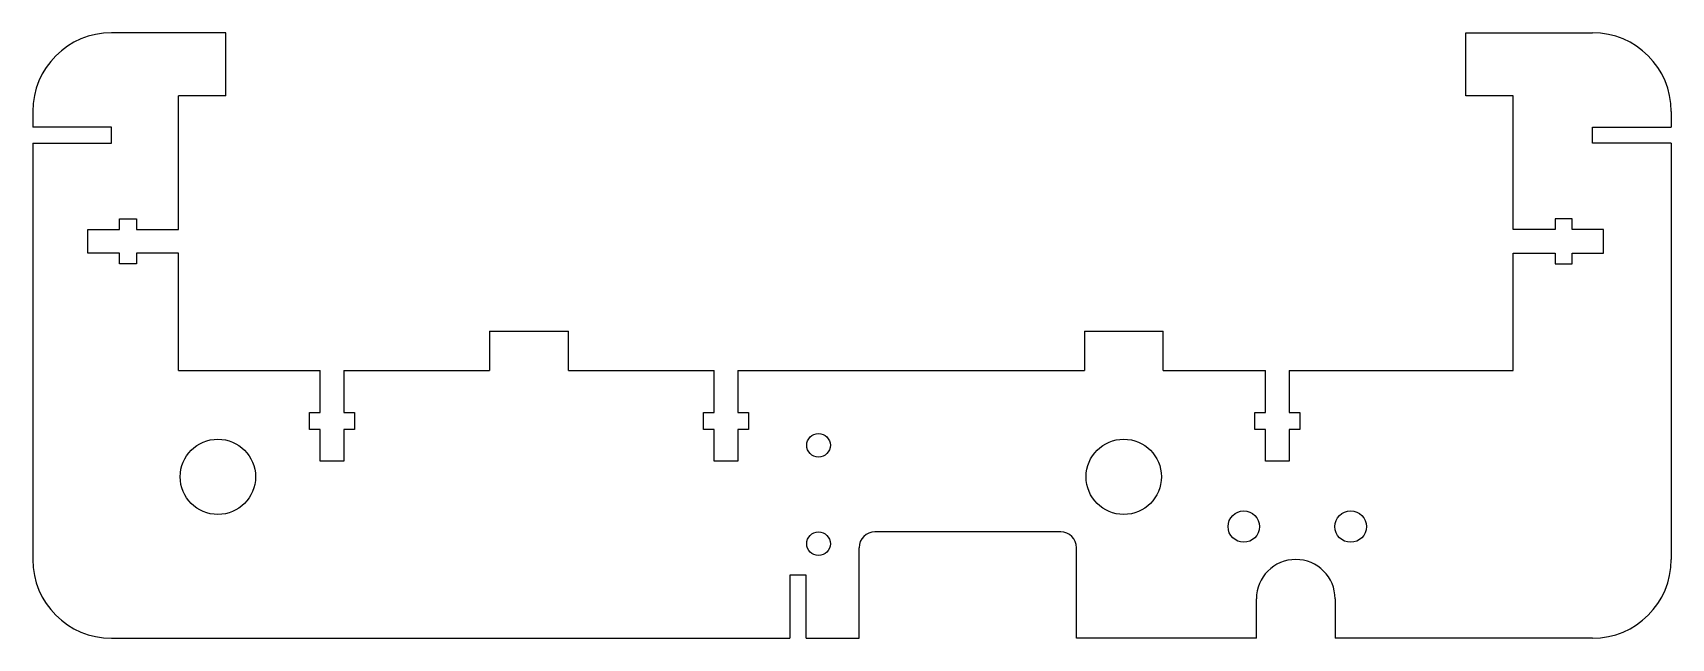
# Model space of a CAD drawing. Header units: millimetres. Extents: x -104 to 104, y -39 to 38.
import ezdxf

# ---------------------------------------------------------------- set-up
doc = ezdxf.new("R2010")
doc.units = ezdxf.units.MM
doc.layers.get('0').update_dxf_attribs({"linetype": 'CONTINUOUS', "lineweight": 25, "true_color": 0x000000})

# ---------------------------------------------------------------- blocks, each defined once
blk = doc.blocks.new('tab')
for p, q in [((-5, 5), (-5, 0)), ((-5, 5), (5, 5)), ((5, 0), (5, 5))]:
    blk.add_line(p, q)
blk = doc.blocks.new('m3-t-slot')
for p, q in [((-1.5, 11.5), (1.5, 11.5)), ((-1.5, 7.5), (-1.5, 11.5)), ((1.5, 11.5), (1.5, 7.5)), ((-2.86, 5.33), (-2.86, 7.5)), ((-2.86, 7.5), (-1.5, 7.5)), ((1.5, 7.5), (2.86, 7.5)), ((2.86, 7.5), (2.86, 5.33)), ((-1.5, 5.33), (-2.86, 5.33)), ((-1.5, 0), (-1.5, 5.33)), ((1.5, 5.33), (1.5, 0)), ((2.86, 5.33), (1.5, 5.33))]:
    blk.add_line(p, q)

msp = doc.modelspace()

# ---------------------------------------------------------------- linework, layer by layer
for p, q in [((-79.5, 37.88), (-94, 37.88)), ((-79.5, 29.88), (-79.5, 37.88)), ((77.92, 37.88), (94, 37.88)), ((77.92, 29.88), (77.92, 37.88)), ((-85.5, 12.88), (-85.5, 29.88)), ((-79.5, 29.88), (-85.5, 29.88)), ((83.92, 29.88), (77.92, 29.88)), ((83.92, 12.88), (83.92, 29.88)), ((-104, 27.88), (-104, 25.88)), ((104, 27.88), (104, 25.88)), ((-94, 25.88), (-104, 25.88)), ((-94, 23.88), (-94, 25.88)), ((94, 23.88), (94, 25.88)), ((94, 25.88), (104, 25.88)), ((-104, 23.88), (-94, 23.88)), ((-104, 23.88), (-104, -29)), ((104, 23.88), (94, 23.88)), ((104, 23.88), (104, -29)), ((-85.5, -5), (-85.5, 9.88)), ((83.92, -5), (83.92, 9.88)), ((-85.5, -5), (-67.5, -5)), ((-64.5, -5), (-46, -5)), ((-36, -5), (-17.5, -5)), ((-14.5, -5), (29.5, -5)), ((39.5, -5), (52.5, -5)), ((55.5, -5), (83.92, -5)), ((26.5, -25.5), (2.9, -25.5)), ((0.9, -39), (0.9, -27.5)), ((28.5, -39), (28.5, -27.5)), ((-7.9, -31), (-7.9, -39)), ((-5.8, -31), (-7.9, -31)), ((-5.8, -39), (-5.8, -31)), ((51.33, -39), (51.33, -34)), ((61.33, -34), (61.33, -39)), ((-94, -39), (-7.9, -39)), ((-5.8, -39), (0.9, -39)), ((51.33, -39), (28.5, -39)), ((94, -39), (61.33, -39))]:
    msp.add_line(p, q)
for centre, radius in [((-80.5, -18.5), 4.78), ((-4.25, -14.5), 1.5), ((34.5, -18.5), 4.78), ((49.74, -24.82), 2), ((63.31, -24.82), 2), ((-4.25, -27), 1.5)]:
    msp.add_circle(centre, radius)
for centre, radius, start, end in [((-94, 27.88), 10, 90, 180), ((94, 27.88), 10, 360, 90), ((2.9, -27.5), 2, 90, 180), ((26.5, -27.5), 2, 360, 90), ((-94, -29), 10, 180, 270), ((56.33, -34), 5, 360, 180), ((94, -29), 10, 270, 360)]:
    msp.add_arc(centre, radius, start, end)

# ---------------------------------------------------------------- block references
for name, p, rotation in [('m3-t-slot', (-85.5, 11.38), 90), ('tab', (-41, -5), 360), ('tab', (34.5, -5), 360), ('m3-t-slot', (-66, -5), 180), ('m3-t-slot', (-16, -5), 180), ('m3-t-slot', (54, -5), 180)]:
    msp.add_blockref(name, p, dxfattribs=dict(rotation=rotation))
at = {"yscale": -1, "rotation": 90}
msp.add_blockref('m3-t-slot', (83.92, 11.38), dxfattribs=at)

doc.saveas('drawing.dxf')
